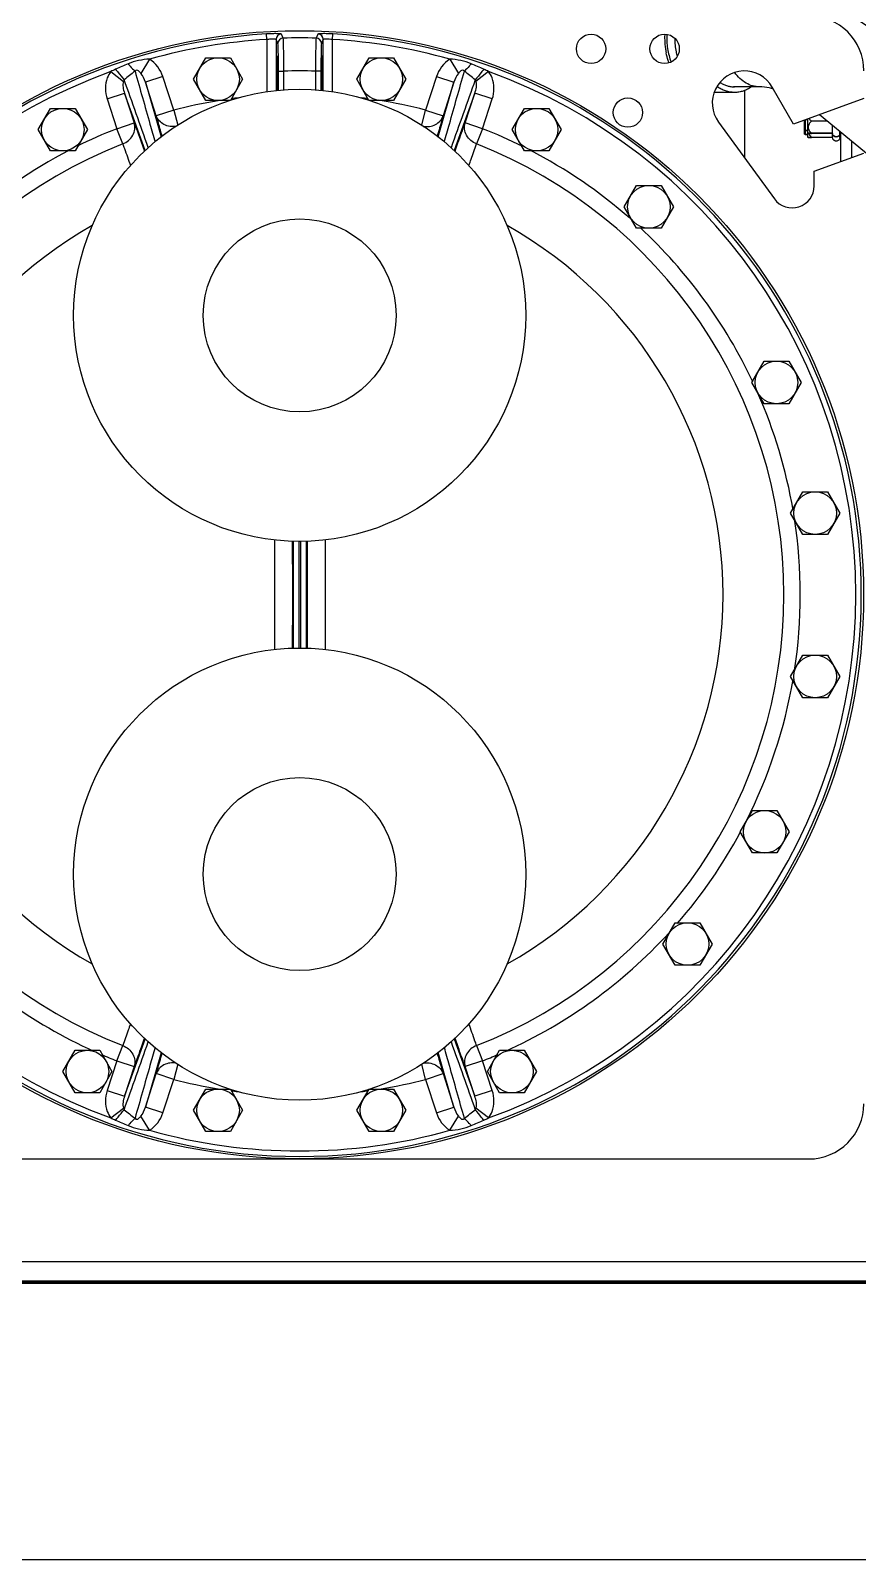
# Model space of a CAD drawing. Header units: millimetres. Extents: x 2513 to 2669, y 1505 to 1675.
# Drawn here: x 2528.075 to 2528.523, y 1505.708 to 1506.535 of the extents above; entities that cross this region are included whole.
import ezdxf

# ---------------------------------------------------------------- set-up
doc = ezdxf.new("R2010")
doc.units = ezdxf.units.MM
doc.layers.add('02___PRT_ALL_AXES', color=7, linetype='Continuous')
doc.layers.add('AXES', color=7, linetype='Continuous')

msp = doc.modelspace()

# ---------------------------------------------------------------- linework, layer by layer
at = {"linetype": 'Continuous'}
for p, q in [((2528.20309, 1506.52998), (2528.20292, 1506.53295)), ((2528.20309, 1506.52998), (2528.20309, 1506.50162)), ((2528.20806, 1506.52994), (2528.20806, 1506.50227)), ((2528.20903, 1506.52773), (2528.20806, 1506.52994)), ((2528.21193, 1506.5307), (2528.21095, 1506.53291)), ((2528.23076, 1506.53291), (2528.22978, 1506.5307)), ((2528.23364, 1506.52994), (2528.23268, 1506.52773)), ((2528.23364, 1506.50234), (2528.23364, 1506.52994)), ((2528.23861, 1506.52998), (2528.23879, 1506.53295)), ((2528.23861, 1506.5016), (2528.23861, 1506.52998)), ((2528.11865, 1506.51261), (2528.12547, 1506.50733)), ((2528.13962, 1506.51933), (2528.13497, 1506.5116)), ((2528.20935, 1506.50243), (2528.20935, 1506.51284)), ((2528.20935, 1506.51284), (2528.21234, 1506.51284)), ((2528.21234, 1506.50267), (2528.21234, 1506.51284)), ((2528.22937, 1506.51284), (2528.22937, 1506.50262)), ((2528.23235, 1506.51284), (2528.22937, 1506.51284)), ((2528.23235, 1506.51284), (2528.23235, 1506.50245)), ((2528.30209, 1506.51933), (2528.30674, 1506.5116)), ((2528.32306, 1506.51261), (2528.31624, 1506.50733)), ((2528.14684, 1506.50989), (2528.13739, 1506.50682)), ((2528.14328, 1506.48869), (2528.13739, 1506.50682)), ((2528.13739, 1506.50682), (2528.14593, 1506.47727)), ((2528.15274, 1506.49176), (2528.14684, 1506.50989)), ((2528.29487, 1506.50989), (2528.28897, 1506.49176)), ((2528.29487, 1506.50989), (2528.30432, 1506.50682)), ((2528.2958, 1506.47735), (2528.30432, 1506.50682)), ((2528.30432, 1506.50682), (2528.29843, 1506.48869)), ((2528.46962, 1506.50433), (2528.45555, 1506.50433)), ((2528.11664, 1506.49784), (2528.1261, 1506.50091)), ((2528.11664, 1506.49784), (2528.12188, 1506.48173)), ((2528.13731, 1506.46992), (2528.1261, 1506.50091)), ((2528.1261, 1506.50091), (2528.13133, 1506.4848)), ((2528.31561, 1506.50091), (2528.30443, 1506.47)), ((2528.31038, 1506.4848), (2528.31561, 1506.50091)), ((2528.32506, 1506.49784), (2528.31561, 1506.50091)), ((2528.31983, 1506.48173), (2528.32506, 1506.49784)), ((2528.45613, 1506.50134), (2528.44505, 1506.50134)), ((2528.46146, 1506.50231), (2528.46146, 1506.46603)), ((2528.15274, 1506.49176), (2528.14328, 1506.48869)), ((2528.15274, 1506.49176), (2528.15486, 1506.48357)), ((2528.28686, 1506.48364), (2528.28897, 1506.49176)), ((2528.28897, 1506.49176), (2528.29843, 1506.48869)), ((2528.57958, 1506.42547), (2528.50203, 1506.4893)), ((2528.12188, 1506.48173), (2528.13133, 1506.4848)), ((2528.12511, 1506.47349), (2528.12188, 1506.48173)), ((2528.31983, 1506.48173), (2528.31038, 1506.4848)), ((2528.31983, 1506.48173), (2528.3166, 1506.47349)), ((2528.49407, 1506.48628), (2528.49457, 1506.48645)), ((2528.49407, 1506.4788), (2528.49407, 1506.48641)), ((2528.49407, 1506.48126), (2528.49457, 1506.48077)), ((2528.49457, 1506.48056), (2528.49407, 1506.48105)), ((2528.49457, 1506.47831), (2528.49457, 1506.48659)), ((2528.49556, 1506.48645), (2528.49457, 1506.48645)), ((2528.49556, 1506.48077), (2528.49457, 1506.48077)), ((2528.49556, 1506.48695), (2528.49556, 1506.47721)), ((2528.49556, 1506.47946), (2528.49597, 1506.47922)), ((2528.50632, 1506.48576), (2528.49769, 1506.48576)), ((2528.50918, 1506.47927), (2528.49769, 1506.47927)), ((2528.50918, 1506.4792), (2528.49769, 1506.4792)), ((2528.50918, 1506.4792), (2528.50918, 1506.48341)), ((2528.50918, 1506.47701), (2528.50918, 1506.4792)), ((2528.51316, 1506.4792), (2528.51316, 1506.48014)), ((2528.51366, 1506.47927), (2528.51316, 1506.47927)), ((2528.51366, 1506.4792), (2528.51316, 1506.4792)), ((2528.51316, 1506.47701), (2528.51316, 1506.4792)), ((2528.51366, 1506.46391), (2528.51366, 1506.47973)), ((2528.49407, 1506.47901), (2528.49457, 1506.47852)), ((2528.49457, 1506.47831), (2528.49407, 1506.4788)), ((2528.49556, 1506.47852), (2528.49457, 1506.47852)), ((2528.49556, 1506.47721), (2528.49597, 1506.47698)), ((2528.50918, 1506.47701), (2528.49769, 1506.47701)), ((2528.50919, 1506.47695), (2528.49769, 1506.47695)), ((2528.51366, 1506.47701), (2528.51316, 1506.47701)), ((2528.51316, 1506.47695), (2528.51316, 1506.47701)), ((2528.51366, 1506.47695), (2528.51316, 1506.47695)), ((2528.51962, 1506.46608), (2528.51962, 1506.47482)), ((2528.21741, 1506.25858), (2528.21741, 1506.20061)), ((2528.22039, 1506.25847), (2528.22039, 1506.20072)), ((2528.22152, 1506.20076), (2528.22152, 1506.25852)), ((2528.2245, 1506.20063), (2528.2245, 1506.25863)), ((2528.12188, 1505.9775), (2528.12511, 1505.98574)), ((2528.1261, 1505.95832), (2528.13728, 1505.98923)), ((2528.3044, 1505.9893), (2528.31561, 1505.95832)), ((2528.3166, 1505.98574), (2528.31983, 1505.9775)), ((2528.12188, 1505.9775), (2528.11664, 1505.96139)), ((2528.12188, 1505.9775), (2528.13133, 1505.97442)), ((2528.14591, 1505.98188), (2528.13739, 1505.9524)), ((2528.15485, 1505.97559), (2528.15274, 1505.96747)), ((2528.28897, 1505.96747), (2528.28685, 1505.97565)), ((2528.30432, 1505.9524), (2528.29578, 1505.98195)), ((2528.31983, 1505.9775), (2528.31038, 1505.97442)), ((2528.32506, 1505.96139), (2528.31983, 1505.9775)), ((2528.13133, 1505.97442), (2528.1261, 1505.95832)), ((2528.13739, 1505.9524), (2528.14328, 1505.97054)), ((2528.15274, 1505.96747), (2528.14328, 1505.97054)), ((2528.14684, 1505.94933), (2528.15274, 1505.96747)), ((2528.28897, 1505.96747), (2528.29843, 1505.97054)), ((2528.28897, 1505.96747), (2528.29487, 1505.94933)), ((2528.29843, 1505.97054), (2528.30432, 1505.9524)), ((2528.31561, 1505.95832), (2528.31038, 1505.97442)), ((2528.11664, 1505.96139), (2528.1261, 1505.95832)), ((2528.32506, 1505.96139), (2528.31561, 1505.95832)), ((2528.11865, 1505.94661), (2528.12547, 1505.9519)), ((2528.14684, 1505.94933), (2528.13739, 1505.9524)), ((2528.29487, 1505.94933), (2528.30432, 1505.9524)), ((2528.32306, 1505.94661), (2528.31624, 1505.9519)), ((2528.13962, 1505.9399), (2528.13497, 1505.94762)), ((2528.30209, 1505.9399), (2528.30674, 1505.94762)), ((2527.94545, 1505.92438), (2528.49626, 1505.92438))]:
    msp.add_line(p, q, dxfattribs=at)
at = {"lineweight": 100}
for p, q in [((2536.25565, 1505.85777), (2524.25565, 1505.85777)), ((2536.25565, 1505.85777), (2525.25565, 1505.85777)), ((2528.25565, 1505.85777), (2526.25565, 1505.85777)), ((2530.25565, 1505.85777), (2528.25565, 1505.85777))]:
    msp.add_line(p, q, dxfattribs=at)
for p, q in [((2536.25565, 1505.85777), (2528.25565, 1505.85777)), ((2528.25565, 1505.85777), (2531.25565, 1505.85777)), ((2524.25565, 1505.70777), (2536.25565, 1505.70777))]:
    msp.add_line(p, q)
at = {"linetype": 'Continuous'}
for centre, radius in [((2528.22085, 1506.22961), 0.30513), ((2528.37853, 1506.5249), 0.00795), ((2528.4183, 1506.5249), 0.00795), ((2528.39842, 1506.49045), 0.00795)]:
    msp.add_circle(centre, radius, dxfattribs=at)
for centre, radius, start, end in [((2528.49626, 1506.51297), 0.02983, 0, 90), ((2528.22085, 1506.22961), 0.30387, 93.38384, 86.61616), ((2528.22085, 1506.22961), 0.30089, 93.38384, 105.66363), ((2528.21105, 1506.52993), 0.00298, 91.89665, 179.90611), ((2528.21202, 1506.52772), 0.00298, 91.72641, 179.9061), ((2528.22085, 1506.22961), 0.30122, 88.30175, 91.69825), ((2528.22969, 1506.52772), 0.00298, 0.09391, 88.2736), ((2528.23066, 1506.52993), 0.00298, 0.09367, 88.10174), ((2528.22085, 1506.22961), 0.30089, 74.33637, 86.61616), ((2528.22085, 1506.22961), 0.30089, 109.85674, 250.14326), ((2528.30594, 1506.09403), 0.45868, 112.82149, 113.74765), ((2528.22085, 1506.22961), 0.28335, 88.27734, 91.72266), ((2528.13582, 1506.09417), 0.45853, 66.2522, 67.17866), ((2528.22085, 1506.22961), 0.30089, 289.85674, 70.14326), ((2518.93511, 1503.22104), 9.76091, 19.451391, 19.67999), ((2537.5021, 1503.22264), 9.75612, 160.319968, 160.548948), ((2528.45613, 1506.51775), 0.01343, 267.54666, 269.99958), ((2528.22085, 1506.22961), 0.27085, 99.38059, 104.56604), ((2528.22085, 1506.22961), 0.27085, 97.06411, 97.85756), ((2528.22085, 1506.22961), 0.27085, 82.14246, 82.95352), ((2528.22085, 1506.22961), 0.27085, 75.43396, 80.98477), ((2528.22085, 1506.22961), 0.27085, 111.43396, 116.43273), ((2528.22085, 1506.22961), 0.27085, 63.54065, 68.56604), ((2528.22085, 1506.22961), 0.262, 111.43396, 248.56604), ((2528.22085, 1506.22961), 0.262, 291.43396, 68.56604), ((2528.22085, 1506.22961), 0.27085, 117.46001, 131.81868), ((2528.22085, 1506.22961), 0.27085, 48.7478, 62.58298), ((2528.22085, 1506.22961), 0.22907, 119.33304, 240.67357), ((2528.22085, 1506.22961), 0.22907, 299.33304, 60.67357), ((2528.22085, 1506.22961), 0.27085, 25.14673, 47.15742), ((2528.22085, 1506.22961), 0.27085, 9.73261, 23.74183), ((2528.22085, 1506.22961), 0.27085, 351.28793, 8.71317), ((2502.69366, 1506.22961), 25.51368, 359.933318, 0.066545), ((2502.26357, 1506.22961), 25.95349, 359.935932, 0.063996), ((2554.17792, 1506.22961), 25.95306, 179.935915, 180.064021), ((2553.7478, 1506.22961), 25.51324, 179.93326, 180.066612), ((2528.22085, 1506.22961), 0.27085, 333.12741, 350.26708), ((2528.22085, 1506.22961), 0.27085, 318.97151, 331.72054), ((2528.22085, 1506.22961), 0.27085, 222.50351, 245.71897), ((2528.22085, 1506.22961), 0.27085, 294.26114, 317.49231), ((2518.93962, 1509.23658), 9.75612, 340.319968, 340.548948), ((2537.5066, 1509.23818), 9.7609, 199.451391, 199.67999), ((2528.22085, 1506.22961), 0.27085, 246.65929, 248.56604), ((2528.22085, 1506.22961), 0.27085, 291.43396, 293.35124), ((2528.22085, 1506.22961), 0.27085, 255.43396, 260.62457), ((2528.22085, 1506.22961), 0.27085, 279.37527, 284.56604), ((2528.22085, 1506.22961), 0.27085, 262.1262, 262.91914), ((2528.22085, 1506.22961), 0.27085, 277.0853, 277.87383), ((2528.49626, 1505.95421), 0.02983, 270, 0), ((2528.30198, 1506.35598), 0.44864, 246.24199, 247.18887), ((2528.13974, 1506.35596), 0.44862, 292.8111, 293.75803), ((2528.22085, 1506.22961), 0.30089, 254.33637, 285.66363)]:
    msp.add_arc(centre, radius, start, end, dxfattribs=at)
for centre, start_param, end_param in [((2528.20888, 1506.5074), -1.943407, 1.949454), ((2528.23283, 1506.5074), -1.943528, 1.940969)]:
    msp.add_ellipse(centre, major_axis=(0, 0.01382), ratio=0.022693, start_param=start_param, end_param=end_param, dxfattribs=at)
for points, knots in [([(2528.5356, 1506.53118), (2528.52623, 1506.53889), (2528.50632, 1506.55163), (2528.48311, 1506.55762), (2528.47192, 1506.55796)], [0, 0, 0, 0, 0.520047, 1, 1, 1, 1]), ([(2528.21095, 1506.53291), (2528.21086, 1506.53312), (2528.20977, 1506.53295), (2528.20833, 1506.53321), (2528.20576, 1506.53307), (2528.20392, 1506.53301), (2528.20292, 1506.53295)], [0, 0, 0, 0, 0.084674, 0.303651, 0.624615, 1, 1, 1, 1]), ([(2528.20806, 1506.52994), (2528.20803, 1506.53008), (2528.20733, 1506.53006), (2528.20646, 1506.53018), (2528.20485, 1506.53011), (2528.20372, 1506.53004), (2528.20309, 1506.52998)], [0, 0, 0, 0, 0.086217, 0.303702, 0.624002, 1, 1, 1, 1]), ([(2528.21234, 1506.51284), (2528.21233, 1506.51505), (2528.21227, 1506.51915), (2528.21227, 1506.52459), (2528.21198, 1506.52828), (2528.21212, 1506.5302), (2528.21193, 1506.5307)], [0, 0, 0, 0, 0.37094, 0.689209, 0.909308, 1, 1, 1, 1]), ([(2528.22978, 1506.5307), (2528.22959, 1506.5302), (2528.22973, 1506.52828), (2528.22944, 1506.52459), (2528.22944, 1506.51915), (2528.22938, 1506.51505), (2528.22937, 1506.51284)], [0, 0, 0, 0, 0.090692, 0.31079, 0.629059, 1, 1, 1, 1]), ([(2528.23879, 1506.53295), (2528.23779, 1506.53301), (2528.23595, 1506.53307), (2528.23338, 1506.53321), (2528.23194, 1506.53295), (2528.23085, 1506.53312), (2528.23076, 1506.53291)], [0, 0, 0, 0, 0.375385, 0.696349, 0.915326, 1, 1, 1, 1]), ([(2528.23861, 1506.52998), (2528.23799, 1506.53004), (2528.23686, 1506.53011), (2528.23525, 1506.53018), (2528.23437, 1506.53006), (2528.23368, 1506.53008), (2528.23364, 1506.52994)], [0, 0, 0, 0, 0.375998, 0.696298, 0.913783, 1, 1, 1, 1]), ([(2528.20935, 1506.51284), (2528.20935, 1506.51468), (2528.20932, 1506.51809), (2528.20934, 1506.52264), (2528.20908, 1506.5257), (2528.20921, 1506.52731), (2528.20903, 1506.52773)], [0, 0, 0, 0, 0.370919, 0.689175, 0.909264, 1, 1, 1, 1]), ([(2528.23268, 1506.52773), (2528.23249, 1506.52731), (2528.23263, 1506.5257), (2528.23237, 1506.52264), (2528.23239, 1506.51809), (2528.23235, 1506.51468), (2528.23235, 1506.51284)], [0, 0, 0, 0, 0.090736, 0.310824, 0.62908, 1, 1, 1, 1]), ([(2528.11865, 1506.51261), (2528.11786, 1506.5116), (2528.11537, 1506.50709), (2528.11547, 1506.50146), (2528.11664, 1506.49784)], [0, 0, 0, 0, 0.252937, 1, 1, 1, 1]), ([(2528.12123, 1506.51387), (2528.12168, 1506.5133), (2528.1232, 1506.51139), (2528.12473, 1506.50949), (2528.12586, 1506.50819)], [0, 0, 0, 0, 0.295245, 1, 1, 1, 1]), ([(2528.12804, 1506.5168), (2528.12839, 1506.51639), (2528.12957, 1506.51502), (2528.13081, 1506.51367), (2528.13176, 1506.51281)], [0, 0, 0, 0, 0.294498, 1, 1, 1, 1]), ([(2528.13497, 1506.5116), (2528.13457, 1506.51208), (2528.13393, 1506.51274), (2528.13278, 1506.5136), (2528.13194, 1506.51316), (2528.13176, 1506.51282)], [0, 0, 0, 0, 0.467684, 0.70713, 1, 1, 1, 1]), ([(2528.13176, 1506.51282), (2528.13446, 1506.50328), (2528.13807, 1506.49053), (2528.14167, 1506.47777), (2528.14257, 1506.47455)], [0, 0, 0, 0, 0.74732, 1, 1, 1, 1]), ([(2528.29913, 1506.47454), (2528.30004, 1506.47777), (2528.30364, 1506.49053), (2528.30725, 1506.50328), (2528.30995, 1506.51282)], [0, 0, 0, 0, 0.25268, 1, 1, 1, 1]), ([(2528.30995, 1506.51282), (2528.30977, 1506.51316), (2528.30893, 1506.5136), (2528.30778, 1506.51274), (2528.30714, 1506.51208), (2528.30674, 1506.5116)], [0, 0, 0, 0, 0.292817, 0.532175, 1, 1, 1, 1]), ([(2528.31367, 1506.5168), (2528.31332, 1506.51639), (2528.31213, 1506.51502), (2528.3109, 1506.51368), (2528.30995, 1506.51282)], [0, 0, 0, 0, 0.29458, 1, 1, 1, 1]), ([(2528.32048, 1506.51387), (2528.32003, 1506.5133), (2528.31851, 1506.51139), (2528.31698, 1506.50949), (2528.31585, 1506.50819)], [0, 0, 0, 0, 0.295242, 1, 1, 1, 1]), ([(2528.32506, 1506.49784), (2528.32624, 1506.50146), (2528.32634, 1506.50709), (2528.32385, 1506.5116), (2528.32306, 1506.51261)], [0, 0, 0, 0, 0.747063, 1, 1, 1, 1]), ([(2528.45613, 1506.50134), (2528.45571, 1506.50134), (2528.45489, 1506.50137), (2528.45365, 1506.50153), (2528.45242, 1506.50179), (2528.45121, 1506.50214), (2528.45001, 1506.5026), (2528.44884, 1506.50316), (2528.44769, 1506.50381), (2528.44695, 1506.50431), (2528.44658, 1506.50457)], [0, 0, 0, 0, 0.12094, 0.242294, 0.364467, 0.487844, 0.612782, 0.739605, 0.868598, 1, 1, 1, 1]), ([(2528.44817, 1506.50679), (2528.44846, 1506.50661), (2528.44904, 1506.50625), (2528.44993, 1506.50578), (2528.45084, 1506.50537), (2528.45177, 1506.50503), (2528.4527, 1506.50475), (2528.45365, 1506.50454), (2528.4546, 1506.5044), (2528.45523, 1506.50435), (2528.45555, 1506.50433)], [0, 0, 0, 0, 0.130357, 0.258741, 0.385342, 0.510379, 0.634092, 0.756743, 0.878615, 1, 1, 1, 1]), ([(2528.46534, 1506.50433), (2528.46498, 1506.50409), (2528.46427, 1506.50363), (2528.46315, 1506.50303), (2528.46202, 1506.50251), (2528.46086, 1506.50208), (2528.45969, 1506.50175), (2528.45851, 1506.50151), (2528.45732, 1506.50137), (2528.45652, 1506.50134), (2528.45613, 1506.50134)], [0, 0, 0, 0, 0.131002, 0.259735, 0.386432, 0.511366, 0.634842, 0.757197, 0.878791, 1, 1, 1, 1]), ([(2528.46962, 1506.50433), (2528.46712, 1506.50433), (2528.46176, 1506.50594), (2528.4579, 1506.50982), (2528.45627, 1506.51209)], [0, 0, 0, 0, 0.471367, 1, 1, 1, 1]), ([(2528.47712, 1506.50322), (2528.4764, 1506.50342), (2528.47394, 1506.50401), (2528.47141, 1506.50433), (2528.46962, 1506.50433)], [0, 0, 0, 0, 0.293054, 1, 1, 1, 1]), ([(2528.14643, 1506.47778), (2528.14613, 1506.47882), (2528.14505, 1506.48244), (2528.144, 1506.48608), (2528.14328, 1506.48869)], [0, 0, 0, 0, 0.28511, 1, 1, 1, 1]), ([(2528.15416, 1506.483), (2528.15193, 1506.48259), (2528.14722, 1506.4831), (2528.14396, 1506.4867), (2528.14328, 1506.48869)], [0, 0, 0, 0, 0.519138, 1, 1, 1, 1]), ([(2528.28766, 1506.48299), (2528.28987, 1506.4826), (2528.29454, 1506.48314), (2528.29776, 1506.48671), (2528.29843, 1506.48869)], [0, 0, 0, 0, 0.518925, 1, 1, 1, 1]), ([(2528.29843, 1506.48869), (2528.29821, 1506.48791), (2528.2972, 1506.48429), (2528.29614, 1506.48068), (2528.2953, 1506.47785)], [0, 0, 0, 0, 0.213935, 1, 1, 1, 1]), ([(2528.12511, 1506.47349), (2528.12735, 1506.47436), (2528.1313, 1506.47752), (2528.13199, 1506.48268), (2528.13133, 1506.4848)], [0, 0, 0, 0, 0.519725, 1, 1, 1, 1]), ([(2528.13133, 1506.4848), (2528.13172, 1506.48376), (2528.13359, 1506.4787), (2528.13538, 1506.47361), (2528.13679, 1506.46956)], [0, 0, 0, 0, 0.205351, 1, 1, 1, 1]), ([(2528.30494, 1506.46962), (2528.30545, 1506.47111), (2528.30723, 1506.47618), (2528.30904, 1506.48124), (2528.31038, 1506.4848)], [0, 0, 0, 0, 0.292592, 1, 1, 1, 1]), ([(2528.3166, 1506.47349), (2528.31435, 1506.47434), (2528.31041, 1506.47753), (2528.30972, 1506.48268), (2528.31038, 1506.4848)], [0, 0, 0, 0, 0.519739, 1, 1, 1, 1]), ([(2528.49769, 1506.47927), (2528.49747, 1506.47926), (2528.49715, 1506.47926), (2528.49675, 1506.47926), (2528.49649, 1506.47925), (2528.49629, 1506.47925), (2528.4961, 1506.47924), (2528.49605, 1506.47924), (2528.49595, 1506.47924), (2528.49596, 1506.47923)], [0, 0, 0, 0, 0.381071, 0.550873, 0.70163, 0.828089, 0.924006, 0.982915, 1, 1, 1, 1]), ([(2528.49769, 1506.48576), (2528.49724, 1506.48531), (2528.49661, 1506.48458), (2528.49607, 1506.48344), (2528.49596, 1506.48282), (2528.49596, 1506.48252)], [0, 0, 0, 0, 0.509327, 0.757026, 1, 1, 1, 1]), ([(2528.49596, 1506.48252), (2528.49596, 1506.48221), (2528.49607, 1506.48159), (2528.49661, 1506.48045), (2528.49724, 1506.47972), (2528.49769, 1506.47927)], [0, 0, 0, 0, 0.242974, 0.490673, 1, 1, 1, 1]), ([(2528.49596, 1506.47923), (2528.49597, 1506.47922), (2528.49603, 1506.47923), (2528.49614, 1506.47922), (2528.4963, 1506.47922), (2528.49652, 1506.47921), (2528.49677, 1506.47921), (2528.49717, 1506.4792), (2528.49748, 1506.4792), (2528.49769, 1506.4792)], [0, 0, 0, 0, 0.025557, 0.089918, 0.188213, 0.31445, 0.462975, 0.629103, 1, 1, 1, 1]), ([(2528.49615, 1506.47922), (2528.49623, 1506.47901), (2528.49661, 1506.47819), (2528.49721, 1506.4775), (2528.49769, 1506.47701)], [0, 0, 0, 0, 0.245374, 1, 1, 1, 1]), ([(2528.49647, 1506.48728), (2528.49655, 1506.48714), (2528.49691, 1506.4866), (2528.49735, 1506.48611), (2528.49769, 1506.48576)], [0, 0, 0, 0, 0.246727, 1, 1, 1, 1]), ([(2528.51316, 1506.47927), (2528.51316, 1506.47899), (2528.51305, 1506.47845), (2528.51244, 1506.4776), (2528.51117, 1506.47709), (2528.5099, 1506.4776), (2528.5093, 1506.47845), (2528.50918, 1506.47899), (2528.50918, 1506.47927)], [0, 0, 0, 0, 0.133632, 0.26038, 0.500001, 0.739622, 0.866375, 1, 1, 1, 1]), ([(2528.51316, 1506.4792), (2528.51316, 1506.47892), (2528.51305, 1506.47838), (2528.51258, 1506.47771), (2528.51193, 1506.47729), (2528.51117, 1506.47715), (2528.51042, 1506.47729), (2528.50976, 1506.47771), (2528.5093, 1506.47838), (2528.50918, 1506.47892), (2528.50918, 1506.4792)], [0, 0, 0, 0, 0.133148, 0.259036, 0.380554, 0.500001, 0.619448, 0.740966, 0.866859, 1, 1, 1, 1]), ([(2528.12511, 1506.47349), (2528.12541, 1506.47268), (2528.12684, 1506.46879), (2528.12821, 1506.46487), (2528.12928, 1506.46177)], [0, 0, 0, 0, 0.208287, 1, 1, 1, 1]), ([(2528.31245, 1506.46185), (2528.31284, 1506.46298), (2528.31419, 1506.46687), (2528.31557, 1506.47075), (2528.3166, 1506.47349)], [0, 0, 0, 0, 0.28988, 1, 1, 1, 1]), ([(2528.49769, 1506.47701), (2528.49747, 1506.47701), (2528.49715, 1506.47701), (2528.49675, 1506.477), (2528.49649, 1506.477), (2528.49629, 1506.477), (2528.4961, 1506.47699), (2528.49605, 1506.47699), (2528.49595, 1506.47699), (2528.49596, 1506.47698)], [0, 0, 0, 0, 0.381129, 0.550953, 0.701724, 0.82819, 0.924101, 0.982988, 1, 1, 1, 1]), ([(2528.49596, 1506.47698), (2528.49598, 1506.47698), (2528.49603, 1506.47698), (2528.49614, 1506.47697), (2528.4963, 1506.47697), (2528.49652, 1506.47697), (2528.49677, 1506.47696), (2528.49717, 1506.47696), (2528.49748, 1506.47695), (2528.49769, 1506.47695)], [0, 0, 0, 0, 0.025542, 0.089906, 0.188206, 0.314447, 0.462975, 0.629104, 1, 1, 1, 1]), ([(2528.51316, 1506.47701), (2528.51316, 1506.47674), (2528.51305, 1506.4762), (2528.51244, 1506.47535), (2528.51117, 1506.47483), (2528.5099, 1506.47535), (2528.5093, 1506.4762), (2528.50918, 1506.47674), (2528.50918, 1506.47701)], [0, 0, 0, 0, 0.133674, 0.260439, 0.500008, 0.73957, 0.866335, 1, 1, 1, 1]), ([(2528.51316, 1506.47695), (2528.51316, 1506.47668), (2528.51305, 1506.47613), (2528.51258, 1506.47547), (2528.51193, 1506.47505), (2528.51117, 1506.47491), (2528.51042, 1506.47505), (2528.50977, 1506.47547), (2528.5093, 1506.47613), (2528.50919, 1506.47668), (2528.50919, 1506.47695)], [0, 0, 0, 0, 0.133108, 0.258981, 0.380512, 0.499994, 0.619478, 0.741014, 0.866896, 1, 1, 1, 1]), ([(2528.12926, 1505.99738), (2528.12887, 1505.99625), (2528.12752, 1505.99236), (2528.12614, 1505.98848), (2528.12511, 1505.98574)], [0, 0, 0, 0, 0.289885, 1, 1, 1, 1]), ([(2528.3166, 1505.98574), (2528.31629, 1505.98655), (2528.31487, 1505.99044), (2528.3135, 1505.99436), (2528.31243, 1505.99746)], [0, 0, 0, 0, 0.208282, 1, 1, 1, 1]), ([(2528.12511, 1505.98574), (2528.12736, 1505.98489), (2528.1313, 1505.98169), (2528.13199, 1505.97654), (2528.13133, 1505.97442)], [0, 0, 0, 0, 0.519737, 1, 1, 1, 1]), ([(2528.13677, 1505.9896), (2528.13625, 1505.98812), (2528.13448, 1505.98305), (2528.13267, 1505.97798), (2528.13133, 1505.97442)], [0, 0, 0, 0, 0.292518, 1, 1, 1, 1]), ([(2528.14257, 1505.98468), (2528.14167, 1505.98146), (2528.13807, 1505.9687), (2528.13446, 1505.95594), (2528.13176, 1505.94641)], [0, 0, 0, 0, 0.25268, 1, 1, 1, 1]), ([(2528.30995, 1505.94641), (2528.30725, 1505.95594), (2528.30364, 1505.9687), (2528.30004, 1505.98146), (2528.29914, 1505.98468)], [0, 0, 0, 0, 0.74732, 1, 1, 1, 1]), ([(2528.31038, 1505.97442), (2528.30999, 1505.97546), (2528.30812, 1505.98052), (2528.30633, 1505.98562), (2528.30492, 1505.98967)], [0, 0, 0, 0, 0.205439, 1, 1, 1, 1]), ([(2528.3166, 1505.98574), (2528.31436, 1505.98487), (2528.31041, 1505.9817), (2528.30972, 1505.97654), (2528.31038, 1505.97442)], [0, 0, 0, 0, 0.519723, 1, 1, 1, 1]), ([(2528.14328, 1505.97054), (2528.1435, 1505.97131), (2528.14451, 1505.97493), (2528.14557, 1505.97854), (2528.14641, 1505.98138)], [0, 0, 0, 0, 0.213935, 1, 1, 1, 1]), ([(2528.15405, 1505.97624), (2528.15184, 1505.97662), (2528.14717, 1505.97609), (2528.14395, 1505.97251), (2528.14328, 1505.97054)], [0, 0, 0, 0, 0.518925, 1, 1, 1, 1]), ([(2528.28755, 1505.97622), (2528.28978, 1505.97664), (2528.29449, 1505.97612), (2528.29775, 1505.97253), (2528.29843, 1505.97054)], [0, 0, 0, 0, 0.519138, 1, 1, 1, 1]), ([(2528.29527, 1505.98145), (2528.29558, 1505.98041), (2528.29666, 1505.97678), (2528.29771, 1505.97315), (2528.29843, 1505.97054)], [0, 0, 0, 0, 0.28511, 1, 1, 1, 1]), ([(2528.11664, 1505.96139), (2528.11547, 1505.95777), (2528.11537, 1505.95214), (2528.11786, 1505.94763), (2528.11865, 1505.94661)], [0, 0, 0, 0, 0.747063, 1, 1, 1, 1]), ([(2528.32306, 1505.94661), (2528.32385, 1505.94763), (2528.32634, 1505.95214), (2528.32624, 1505.95777), (2528.32506, 1505.96139)], [0, 0, 0, 0, 0.252937, 1, 1, 1, 1]), ([(2528.12123, 1505.94536), (2528.12168, 1505.94592), (2528.1232, 1505.94784), (2528.12473, 1505.94974), (2528.12586, 1505.95104)], [0, 0, 0, 0, 0.295212, 1, 1, 1, 1]), ([(2528.32048, 1505.94536), (2528.32003, 1505.94592), (2528.31851, 1505.94784), (2528.31698, 1505.94974), (2528.31585, 1505.95104)], [0, 0, 0, 0, 0.295245, 1, 1, 1, 1]), ([(2528.12804, 1505.94243), (2528.12839, 1505.94284), (2528.12958, 1505.94421), (2528.13081, 1505.94555), (2528.13176, 1505.94641)], [0, 0, 0, 0, 0.29458, 1, 1, 1, 1]), ([(2528.13176, 1505.94641), (2528.13194, 1505.94607), (2528.13278, 1505.94562), (2528.13393, 1505.94649), (2528.13457, 1505.94715), (2528.13497, 1505.94762)], [0, 0, 0, 0, 0.292817, 0.532175, 1, 1, 1, 1]), ([(2528.30674, 1505.94762), (2528.30714, 1505.94715), (2528.30778, 1505.94649), (2528.30893, 1505.94563), (2528.30977, 1505.94607), (2528.30995, 1505.94641)], [0, 0, 0, 0, 0.467684, 0.70713, 1, 1, 1, 1]), ([(2528.31367, 1505.94242), (2528.31332, 1505.94283), (2528.31214, 1505.94421), (2528.3109, 1505.94555), (2528.30995, 1505.94641)], [0, 0, 0, 0, 0.294508, 1, 1, 1, 1])]:
    msp.add_open_spline(points, degree=3, knots=knots, dxfattribs=at)
for points in [[(2528.12123, 1506.51387), (2528.12035, 1506.51349), (2528.1195, 1506.51306), (2528.11865, 1506.51261)], [(2528.13176, 1506.51282), (2528.1298, 1506.51126), (2528.12783, 1506.50972), (2528.12586, 1506.50819)], [(2528.13962, 1506.51933), (2528.13567, 1506.51918), (2528.13168, 1506.51833), (2528.12804, 1506.5168)], [(2528.14684, 1506.50989), (2528.14562, 1506.51366), (2528.14301, 1506.51729), (2528.13962, 1506.51933)], [(2528.30209, 1506.51933), (2528.2987, 1506.51729), (2528.29609, 1506.51366), (2528.29487, 1506.50989)], [(2528.31367, 1506.5168), (2528.31003, 1506.51833), (2528.30604, 1506.51918), (2528.30209, 1506.51933)], [(2528.31585, 1506.50819), (2528.31388, 1506.50972), (2528.31191, 1506.51126), (2528.30995, 1506.51282)], [(2528.32306, 1506.51261), (2528.32221, 1506.51306), (2528.32135, 1506.51349), (2528.32048, 1506.51387)], [(2528.12547, 1506.50733), (2528.12481, 1506.50528), (2528.1254, 1506.50294), (2528.1261, 1506.50091)], [(2528.12586, 1506.50819), (2528.12569, 1506.50793), (2528.12557, 1506.50763), (2528.12547, 1506.50733)], [(2528.13739, 1506.50682), (2528.13687, 1506.50853), (2528.13613, 1506.51024), (2528.13497, 1506.5116)], [(2528.30674, 1506.5116), (2528.30558, 1506.51024), (2528.30484, 1506.50853), (2528.30432, 1506.50682)], [(2528.31561, 1506.50091), (2528.31631, 1506.50294), (2528.3169, 1506.50528), (2528.31624, 1506.50733)], [(2528.31624, 1506.50733), (2528.31614, 1506.50763), (2528.31602, 1506.50793), (2528.31585, 1506.50819)], [(2528.1261, 1505.95832), (2528.1254, 1505.95628), (2528.12481, 1505.95394), (2528.12547, 1505.9519)], [(2528.31624, 1505.9519), (2528.3169, 1505.95394), (2528.31631, 1505.95628), (2528.31561, 1505.95832)], [(2528.12547, 1505.9519), (2528.12557, 1505.9516), (2528.12569, 1505.9513), (2528.12586, 1505.95104)], [(2528.12586, 1505.95104), (2528.12783, 1505.9495), (2528.1298, 1505.94797), (2528.13176, 1505.94641)], [(2528.13497, 1505.94762), (2528.13613, 1505.94898), (2528.13687, 1505.9507), (2528.13739, 1505.9524)], [(2528.30432, 1505.9524), (2528.30484, 1505.9507), (2528.30558, 1505.94898), (2528.30674, 1505.94762)], [(2528.30995, 1505.94641), (2528.31191, 1505.94797), (2528.31388, 1505.9495), (2528.31585, 1505.95104)], [(2528.31585, 1505.95104), (2528.31602, 1505.9513), (2528.31614, 1505.9516), (2528.31624, 1505.9519)], [(2528.11865, 1505.94661), (2528.1195, 1505.94616), (2528.12035, 1505.94574), (2528.12123, 1505.94536)], [(2528.12804, 1505.94242), (2528.13168, 1505.9409), (2528.13567, 1505.94005), (2528.13962, 1505.9399)], [(2528.13962, 1505.9399), (2528.14301, 1505.94194), (2528.14562, 1505.94556), (2528.14684, 1505.94933)], [(2528.29487, 1505.94933), (2528.29609, 1505.94556), (2528.2987, 1505.94194), (2528.30209, 1505.9399)], [(2528.30209, 1505.9399), (2528.30604, 1505.94005), (2528.31003, 1505.94089), (2528.31367, 1505.94242)], [(2528.32048, 1505.94536), (2528.32135, 1505.94574), (2528.32221, 1505.94616), (2528.32306, 1505.94661)]]:
    msp.add_open_spline(points, degree=3, dxfattribs=at)
at = {"layer": '02___PRT_ALL_AXES', "linetype": 'Continuous'}
for p, q in [((2528.16339, 1506.5085), (2528.17003, 1506.52002)), ((2528.17003, 1506.52002), (2528.18333, 1506.52002)), ((2528.18333, 1506.52002), (2528.18998, 1506.5085)), ((2528.25173, 1506.5085), (2528.25838, 1506.52002)), ((2528.25838, 1506.52002), (2528.27168, 1506.52002)), ((2528.27168, 1506.52002), (2528.27832, 1506.5085)), ((2528.17003, 1506.49699), (2528.16339, 1506.5085)), ((2528.18998, 1506.5085), (2528.18334, 1506.497)), ((2528.25835, 1506.49703), (2528.25173, 1506.5085)), ((2528.27832, 1506.5085), (2528.27168, 1506.49699)), ((2528.1833, 1506.49699), (2528.17003, 1506.49699)), ((2528.27168, 1506.49699), (2528.25848, 1506.49699)), ((2528.45613, 1506.50134), (2528.44505, 1506.50134)), ((2528.07937, 1506.4812), (2528.08601, 1506.49272)), ((2528.08601, 1506.49272), (2528.09931, 1506.49272)), ((2528.09931, 1506.49272), (2528.10596, 1506.4812)), ((2528.33575, 1506.4812), (2528.3424, 1506.49272)), ((2528.3424, 1506.49272), (2528.35569, 1506.49272)), ((2528.35569, 1506.49272), (2528.36234, 1506.4812)), ((2528.08601, 1506.46969), (2528.07937, 1506.4812)), ((2528.10596, 1506.4812), (2528.09931, 1506.46969)), ((2528.3424, 1506.46969), (2528.33575, 1506.4812)), ((2528.36234, 1506.4812), (2528.35569, 1506.46969)), ((2528.09931, 1506.46969), (2528.08601, 1506.46969)), ((2528.35569, 1506.46969), (2528.3424, 1506.46969)), ((2528.3965, 1506.43945), (2528.40314, 1506.45097)), ((2528.40314, 1506.45097), (2528.41644, 1506.45097)), ((2528.41644, 1506.45097), (2528.42309, 1506.43945)), ((2528.40314, 1506.42793), (2528.3965, 1506.43945)), ((2528.42309, 1506.43945), (2528.41644, 1506.42793)), ((2528.41644, 1506.42793), (2528.40314, 1506.42793)), ((2528.46551, 1506.34446), (2528.47216, 1506.35598)), ((2528.47216, 1506.35598), (2528.48546, 1506.35598)), ((2528.48546, 1506.35598), (2528.49211, 1506.34446)), ((2528.47216, 1506.33295), (2528.46551, 1506.34446)), ((2528.49211, 1506.34446), (2528.48546, 1506.33295)), ((2528.48546, 1506.33295), (2528.47216, 1506.33295)), ((2528.48645, 1506.27378), (2528.49309, 1506.2853)), ((2528.49309, 1506.2853), (2528.50639, 1506.2853)), ((2528.50639, 1506.2853), (2528.51304, 1506.27378)), ((2528.49309, 1506.26227), (2528.48645, 1506.27378)), ((2528.51304, 1506.27378), (2528.50639, 1506.26227)), ((2528.50639, 1506.26227), (2528.49309, 1506.26227)), ((2528.48645, 1506.18544), (2528.49309, 1506.19696)), ((2528.49309, 1506.19696), (2528.50639, 1506.19696)), ((2528.50639, 1506.19696), (2528.51304, 1506.18544)), ((2528.49309, 1506.17393), (2528.48645, 1506.18544)), ((2528.51304, 1506.18544), (2528.50639, 1506.17393)), ((2528.50639, 1506.17393), (2528.49309, 1506.17393)), ((2528.45915, 1506.10142), (2528.46579, 1506.11294)), ((2528.46579, 1506.11294), (2528.47909, 1506.11294)), ((2528.47909, 1506.11294), (2528.48574, 1506.10142)), ((2528.46579, 1506.08991), (2528.45915, 1506.10142)), ((2528.48574, 1506.10142), (2528.47909, 1506.08991)), ((2528.47909, 1506.08991), (2528.46579, 1506.08991)), ((2528.41739, 1506.04067), (2528.42404, 1506.05219)), ((2528.42404, 1506.05219), (2528.43734, 1506.05219)), ((2528.43734, 1506.05219), (2528.44399, 1506.04067)), ((2528.42404, 1506.02916), (2528.41739, 1506.04067)), ((2528.44399, 1506.04067), (2528.43734, 1506.02916)), ((2528.43734, 1506.02916), (2528.42404, 1506.02916)), ((2528.09271, 1505.97166), (2528.09936, 1505.98318)), ((2528.09936, 1505.98318), (2528.11266, 1505.98318)), ((2528.11266, 1505.98318), (2528.1193, 1505.97166)), ((2528.3224, 1505.97166), (2528.32905, 1505.98318)), ((2528.32905, 1505.98318), (2528.34235, 1505.98318)), ((2528.34235, 1505.98318), (2528.349, 1505.97166)), ((2528.09936, 1505.96014), (2528.09271, 1505.97166)), ((2528.1193, 1505.97166), (2528.11266, 1505.96014)), ((2528.32905, 1505.96014), (2528.3224, 1505.97166)), ((2528.349, 1505.97166), (2528.34235, 1505.96014)), ((2528.11266, 1505.96014), (2528.09936, 1505.96014)), ((2528.16339, 1505.95072), (2528.17003, 1505.96224)), ((2528.17003, 1505.96224), (2528.18323, 1505.96224)), ((2528.18336, 1505.9622), (2528.18998, 1505.95072)), ((2528.25173, 1505.95072), (2528.25837, 1505.96223)), ((2528.25841, 1505.96224), (2528.27168, 1505.96224)), ((2528.27168, 1505.96224), (2528.27832, 1505.95072)), ((2528.34235, 1505.96014), (2528.32905, 1505.96014)), ((2528.17003, 1505.93921), (2528.16339, 1505.95072)), ((2528.18998, 1505.95072), (2528.18333, 1505.93921)), ((2528.25838, 1505.93921), (2528.25173, 1505.95072)), ((2528.27832, 1505.95072), (2528.27168, 1505.93921)), ((2528.18333, 1505.93921), (2528.17003, 1505.93921)), ((2528.27168, 1505.93921), (2528.25838, 1505.93921))]:
    msp.add_line(p, q, dxfattribs=at)
for centre in [(2528.17668, 1506.5085), (2528.26503, 1506.5085), (2528.09266, 1506.4812), (2528.34905, 1506.4812), (2528.40979, 1506.43945), (2528.47881, 1506.34446), (2528.49974, 1506.27378), (2528.49974, 1506.18544), (2528.47244, 1506.10142), (2528.43069, 1506.04067), (2528.10601, 1505.97166), (2528.3357, 1505.97166), (2528.17668, 1505.95072), (2528.26503, 1505.95072)]:
    msp.add_circle(centre, 0.01152, dxfattribs=at)
for centre, radius, start, end in [((2528.4602, 1506.53116), 0.04189, 177.68433, 187.32283), ((2528.45912, 1506.53103), 0.04081, 187.33391, 189.45027), ((2528.45837, 1506.5309), 0.04004, 189.44549, 191.79476)]:
    msp.add_arc(centre, radius, start, end, dxfattribs=at)
for points, knots in [([(2528.41945, 1506.53276), (2528.41939, 1506.53147), (2528.41942, 1506.52888), (2528.41982, 1506.52505), (2528.4206, 1506.52132), (2528.42136, 1506.51893), (2528.4218, 1506.51777)], [0, 0, 0, 0, 0.254405, 0.507398, 0.756646, 1, 1, 1, 1]), ([(2528.4252, 1506.52096), (2528.425, 1506.52173), (2528.42456, 1506.52368), (2528.42409, 1506.52687), (2528.42395, 1506.52929), (2528.42393, 1506.53051)], [0, 0, 0, 0, 0.246815, 0.621743, 1, 1, 1, 1]), ([(2528.42071, 1506.51733), (2528.42055, 1506.51776), (2528.41994, 1506.51953), (2528.41946, 1506.52134), (2528.41917, 1506.52272)], [0, 0, 0, 0, 0.24654, 1, 1, 1, 1])]:
    msp.add_open_spline(points, degree=3, knots=knots, dxfattribs=at)
at = {"layer": 'AXES', "linetype": 'Continuous'}
for p, q in [((2528.4881, 1506.48423), (2528.47653, 1506.50427)), ((2528.52609, 1506.49806), (2528.4881, 1506.48423)), ((2528.4474, 1506.48533), (2528.47767, 1506.44377)), ((2528.49556, 1506.48056), (2528.49457, 1506.48056)), ((2528.49556, 1506.47831), (2528.49457, 1506.47831)), ((2528.49924, 1506.45866), (2528.52609, 1506.46843)), ((2528.49924, 1506.4508), (2528.49924, 1506.45866)), ((2528.75675, 1505.8687), (2527.75456, 1505.8687)), ((2528.75675, 1505.85777), (2527.75456, 1505.85777))]:
    msp.add_line(p, q, dxfattribs=at)
for centre, radius in [((2528.22085, 1506.38074), 0.12229), ((2528.22085, 1506.38074), 0.0522), ((2528.22085, 1506.07849), 0.12229), ((2528.22085, 1506.07849), 0.0522)]:
    msp.add_circle(centre, radius, dxfattribs=at)
for centre, radius, start, end in [((2528.46146, 1506.49557), 0.0174, 30, 216.07149), ((2528.48731, 1506.4508), 0.01193, 216.07149, 0)]:
    msp.add_arc(centre, radius, start, end, dxfattribs=at)

doc.saveas('drawing.dxf')
